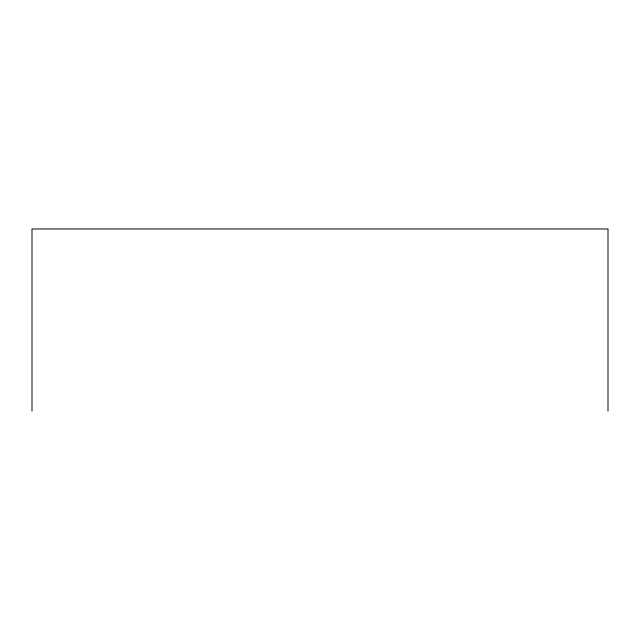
<?xml version="1.0" encoding="UTF-8"?>
<svg xmlns="http://www.w3.org/2000/svg" width="640" height="640" viewBox="0 0 640 640"><rect width="100%" height="100%" fill="white"/><g stroke="black" fill="none" stroke-linecap="round" stroke-linejoin="round"><path stroke-width="0.96" d="M608 411.032L608 228.968L32 228.968L32 411.032"/></g></svg>
